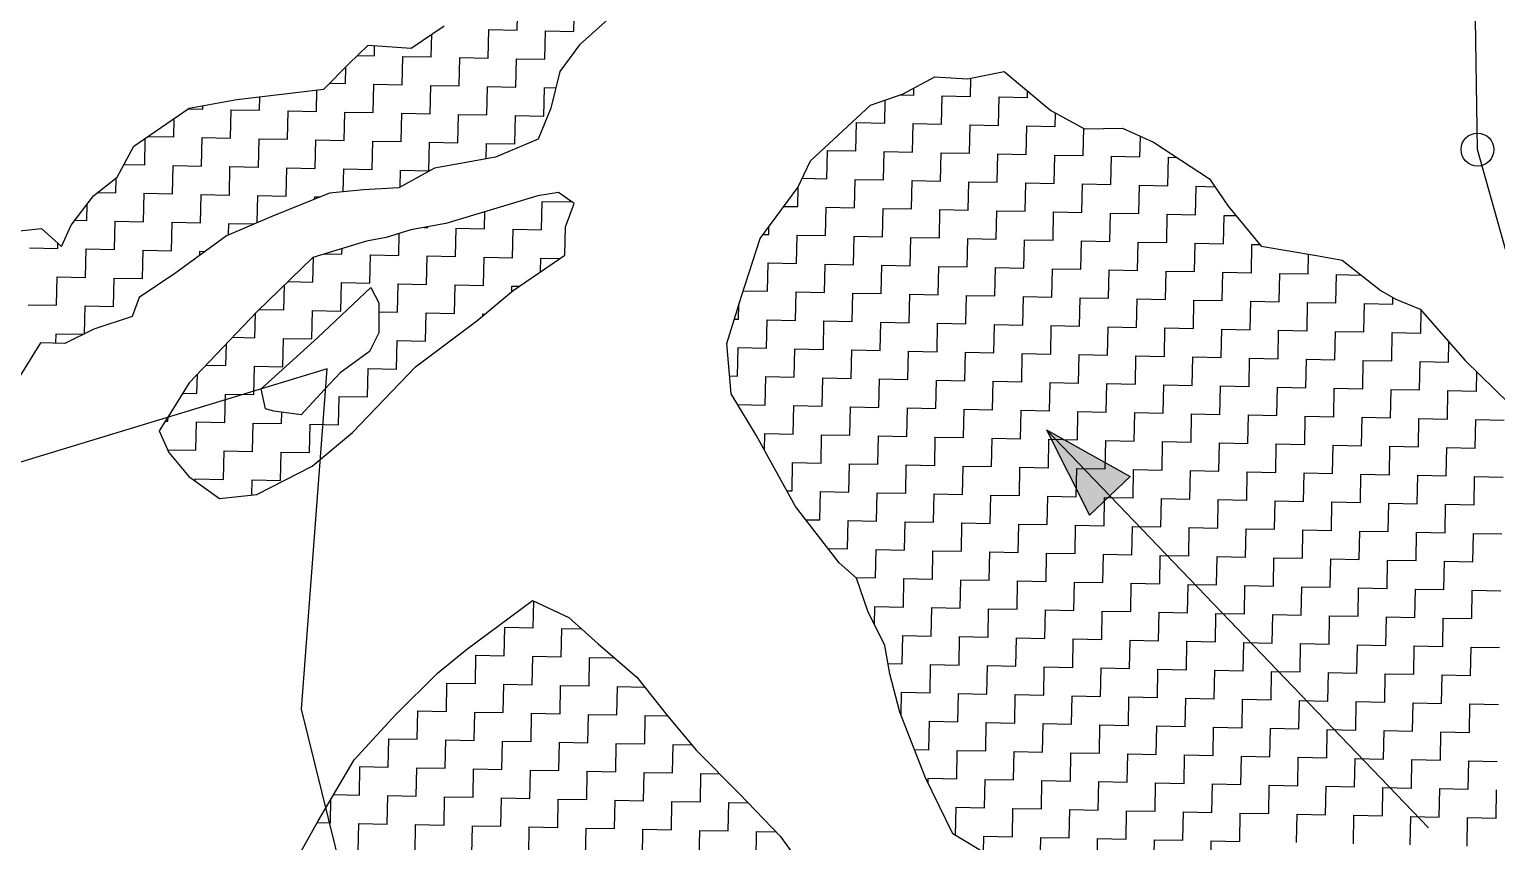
# Model space of a CAD drawing. Header units: metres. Extents: x 276691 to 279396, y 2061581 to 2064323.
# Drawn here: x 278778.9 to 279100.6, y 2063950.5 to 2064128.5 of the extents above; entities that cross this region are included whole.
import ezdxf

# ---------------------------------------------------------------- set-up
doc = ezdxf.new("R2010")
doc.units = ezdxf.units.M
for name, color, linetype in [('POLY_HATCH', 12, 'Continuous'), ('POLY_PARCEL', 6, 'Continuous'), ('V_BOUND_LINE', 7, 'Continuous')]:
    doc.layers.add(name, color=color, linetype=linetype)

msp = doc.modelspace()

# ---------------------------------------------------------------- hatches: boundary and pattern name
h = msp.add_hatch(color=256)
h.paths.add_polyline_path([(279015.75, 2064026.28), (279020.18, 2064030.53), (279001.85, 2064040.76)])
h.paths.add_polyline_path([(279001.85, 2064040.76), (279011.32, 2064022.02), (279015.75, 2064026.28)])

# ---------------------------------------------------------------- linework, layer by layer
for points in [[(279001.85, 2064040.76), (279085.6, 2063953.51)], [(279001.85, 2064040.76), (279011.32, 2064022.02)], [(279001.85, 2064040.76), (279020.18, 2064030.53)], [(279020.18, 2064030.53), (279011.32, 2064022.02)]]:
    msp.add_lwpolyline(points)
msp.add_circle((279096.36, 2064102.15), 3.61)
at = {"layer": 'POLY_HATCH', "linetype": 'Continuous'}
for p, q in [((278885.81, 2064128.3), (278885.94, 2064134.53)), ((278898.27, 2064128.05), (278898.4, 2064134.28)), ((278879.46, 2064122.2), (278879.58, 2064128.43)), ((278879.58, 2064128.43), (278885.81, 2064128.3)), ((278867, 2064122.45), (278867.1, 2064127.43)), ((278891.92, 2064121.95), (278892.04, 2064128.18)), ((278892.04, 2064128.18), (278898.27, 2064128.05)), ((278850.83, 2064122.79), (278854.54, 2064122.71)), ((278854.54, 2064122.71), (278854.58, 2064124.92)), ((278860.64, 2064116.35), (278860.77, 2064122.58)), ((278860.77, 2064122.58), (278867, 2064122.45)), ((278873.1, 2064116.1), (278873.23, 2064122.33)), ((278873.23, 2064122.33), (278879.46, 2064122.2)), ((278885.56, 2064115.84), (278885.69, 2064122.07)), ((278885.69, 2064122.07), (278891.92, 2064121.95)), ((278848.18, 2064116.61), (278848.25, 2064120.28)), ((278844.7, 2064116.68), (278848.18, 2064116.61)), ((278854.28, 2064110.25), (278854.41, 2064116.48)), ((278854.41, 2064116.48), (278860.64, 2064116.35)), ((278866.74, 2064109.99), (278866.87, 2064116.22)), ((278866.87, 2064116.22), (278873.1, 2064116.1)), ((278879.2, 2064109.74), (278879.33, 2064115.97)), ((278879.33, 2064115.97), (278885.56, 2064115.84)), ((278891.66, 2064109.49), (278891.79, 2064115.72)), ((278891.79, 2064115.72), (278894.31, 2064115.66)), ((278972.78, 2064114.06), (278972.81, 2064115.64)), ((278985.24, 2064113.81), (278985.32, 2064117.82)), ((278829.36, 2064110.76), (278829.42, 2064113.72)), ((278841.82, 2064110.5), (278841.92, 2064115.22)), ((278966.42, 2064107.96), (278966.53, 2064112.99)), ((278969.74, 2064114.12), (278972.78, 2064114.06)), ((278978.88, 2064107.7), (278979.01, 2064113.93)), ((278979.01, 2064113.93), (278985.24, 2064113.81)), ((278991.34, 2064107.45), (278991.47, 2064113.68)), ((278991.47, 2064113.68), (278997.7, 2064113.55)), ((278997.7, 2064113.55), (278997.73, 2064114.99)), ((278813.65, 2064111.08), (278816.9, 2064111.01)), ((278816.9, 2064111.01), (278816.92, 2064111.79)), ((278823, 2064104.66), (278823.13, 2064110.89)), ((278823.13, 2064110.89), (278829.36, 2064110.76)), ((278835.46, 2064104.4), (278835.59, 2064110.63)), ((278835.59, 2064110.63), (278841.82, 2064110.5)), ((278847.92, 2064104.15), (278848.05, 2064110.38)), ((278848.05, 2064110.38), (278854.28, 2064110.25)), ((278860.38, 2064103.89), (278860.51, 2064110.12)), ((278860.51, 2064110.12), (278866.74, 2064109.99)), ((278872.84, 2064103.64), (278872.97, 2064109.87)), ((278872.97, 2064109.87), (278879.2, 2064109.74)), ((278885.3, 2064103.38), (278885.43, 2064109.61)), ((278885.43, 2064109.61), (278891.66, 2064109.49)), ((279003.81, 2064107.19), (279003.87, 2064110.18)), ((278810.54, 2064104.91), (278810.62, 2064108.98)), ((278960.07, 2064101.86), (278960.19, 2064108.09)), ((278960.19, 2064108.09), (278966.42, 2064107.96)), ((278972.53, 2064101.6), (278972.65, 2064107.83)), ((278972.65, 2064107.83), (278978.88, 2064107.7)), ((278984.99, 2064101.35), (278985.11, 2064107.58)), ((278985.11, 2064107.58), (278991.34, 2064107.45)), ((278997.45, 2064101.09), (278997.58, 2064107.32)), ((278997.58, 2064107.32), (279003.81, 2064107.19)), ((279009.91, 2064100.84), (279010.03, 2064106.81)), ((278804.18, 2064098.81), (278804.3, 2064104.59)), ((278804.93, 2064105.02), (278810.54, 2064104.91)), ((278816.64, 2064098.55), (278816.77, 2064104.78)), ((278816.77, 2064104.78), (278823, 2064104.66)), ((278829.11, 2064098.3), (278829.23, 2064104.53)), ((278829.23, 2064104.53), (278835.46, 2064104.4)), ((278841.57, 2064098.04), (278841.69, 2064104.27)), ((278841.69, 2064104.27), (278847.92, 2064104.15)), ((278854.03, 2064097.79), (278854.15, 2064104.02)), ((278854.15, 2064104.02), (278860.38, 2064103.89)), ((278866.49, 2064097.53), (278866.61, 2064103.76)), ((278866.61, 2064103.76), (278872.84, 2064103.64)), ((278879, 2064100.11), (278879.07, 2064103.51)), ((278879.07, 2064103.51), (278885.3, 2064103.38)), ((279022.37, 2064100.58), (279022.46, 2064105.04)), ((278953.71, 2064095.75), (278953.84, 2064101.98)), ((278953.84, 2064101.98), (278960.07, 2064101.86)), ((278966.17, 2064095.5), (278966.3, 2064101.73)), ((278966.3, 2064101.73), (278972.53, 2064101.6)), ((278978.63, 2064095.24), (278978.76, 2064101.47)), ((278978.76, 2064101.47), (278984.99, 2064101.35)), ((278991.09, 2064094.99), (278991.22, 2064101.22)), ((278991.22, 2064101.22), (278997.45, 2064101.09)), ((279003.55, 2064094.73), (279003.68, 2064100.96)), ((279003.68, 2064100.96), (279009.91, 2064100.84)), ((279016.01, 2064094.48), (279016.14, 2064100.71)), ((279016.14, 2064100.71), (279022.37, 2064100.58)), ((279028.47, 2064094.23), (279028.6, 2064100.46)), ((279028.6, 2064100.46), (279030.43, 2064100.42)), ((278799.65, 2064098.9), (278804.18, 2064098.81)), ((278810.29, 2064092.45), (278810.41, 2064098.68)), ((278810.41, 2064098.68), (278816.64, 2064098.55)), ((278822.75, 2064092.19), (278822.87, 2064098.43)), ((278822.87, 2064098.43), (278829.11, 2064098.3)), ((278835.21, 2064091.94), (278835.34, 2064098.17)), ((278835.34, 2064098.17), (278841.57, 2064098.04)), ((278847.69, 2064092.91), (278847.8, 2064097.92)), ((278847.8, 2064097.92), (278854.03, 2064097.79)), ((278860.18, 2064093.96), (278860.26, 2064097.66)), ((278860.26, 2064097.66), (278866.49, 2064097.53)), ((278797.83, 2064092.7), (278797.89, 2064095.93)), ((278947.35, 2064089.65), (278947.44, 2064093.99)), ((278948.33, 2064095.86), (278953.71, 2064095.75)), ((278959.81, 2064089.39), (278959.94, 2064095.63)), ((278959.94, 2064095.63), (278966.17, 2064095.5)), ((278972.27, 2064089.14), (278972.4, 2064095.37)), ((278972.4, 2064095.37), (278978.63, 2064095.24)), ((278984.73, 2064088.89), (278984.86, 2064095.12)), ((278984.86, 2064095.12), (278991.09, 2064094.99)), ((278997.19, 2064088.63), (278997.32, 2064094.86)), ((278997.32, 2064094.86), (279003.55, 2064094.73)), ((279009.65, 2064088.38), (279009.78, 2064094.61)), ((279009.78, 2064094.61), (279016.01, 2064094.48)), ((279022.11, 2064088.12), (279022.24, 2064094.35)), ((279022.24, 2064094.35), (279028.47, 2064094.23)), ((279034.57, 2064087.87), (279034.7, 2064094.1)), ((279034.7, 2064094.1), (279038.8, 2064094.01)), ((278791.47, 2064086.6), (278791.54, 2064090.16)), ((278793.91, 2064092.78), (278797.83, 2064092.7)), ((278803.93, 2064086.35), (278804.06, 2064092.58)), ((278804.06, 2064092.58), (278810.29, 2064092.45)), ((278816.39, 2064086.09), (278816.52, 2064092.32)), ((278816.52, 2064092.32), (278822.75, 2064092.19)), ((278828.86, 2064086.14), (278828.98, 2064092.07)), ((278828.98, 2064092.07), (278835.21, 2064091.94)), ((278841.43, 2064091.3), (278841.44, 2064091.81)), ((278841.44, 2064091.81), (278842.63, 2064091.79)), ((278891.15, 2064084.56), (278891.28, 2064090.79)), ((278891.28, 2064090.79), (278897.51, 2064090.67)), ((278897.51, 2064090.67), (278897.52, 2064090.93)), ((278788.88, 2064086.65), (278791.47, 2064086.6)), ((278878.69, 2064084.82), (278878.77, 2064088.51)), ((278944.31, 2064089.71), (278947.35, 2064089.65)), ((278953.45, 2064083.29), (278953.58, 2064089.52)), ((278953.58, 2064089.52), (278959.81, 2064089.39)), ((278965.92, 2064083.04), (278966.04, 2064089.27)), ((278966.04, 2064089.27), (278972.27, 2064089.14)), ((278978.38, 2064082.78), (278978.5, 2064089.01)), ((278978.5, 2064089.01), (278984.73, 2064088.89)), ((278990.84, 2064082.53), (278990.96, 2064088.76)), ((278990.96, 2064088.76), (278997.19, 2064088.63)), ((279003.3, 2064082.27), (279003.42, 2064088.5)), ((279003.42, 2064088.5), (279009.65, 2064088.38)), ((279015.76, 2064082.02), (279015.88, 2064088.25)), ((279015.88, 2064088.25), (279022.11, 2064088.12)), ((279028.22, 2064081.76), (279028.34, 2064087.99)), ((279028.34, 2064087.99), (279034.57, 2064087.87)), ((279040.68, 2064081.51), (279040.8, 2064087.74)), ((279040.8, 2064087.74), (279043.36, 2064087.69)), ((278797.57, 2064080.24), (278797.7, 2064086.47)), ((278797.7, 2064086.47), (278803.93, 2064086.35)), ((278810.03, 2064079.99), (278810.16, 2064086.22)), ((278810.16, 2064086.22), (278816.39, 2064086.09)), ((278822.57, 2064083.43), (278822.62, 2064085.96)), ((278822.62, 2064085.96), (278828.19, 2064085.85)), ((278859.87, 2064078.97), (278859.97, 2064083.77)), ((278865.43, 2064085.09), (278866.23, 2064085.07)), ((278866.23, 2064085.07), (278866.23, 2064085.23)), ((278872.33, 2064078.72), (278872.46, 2064084.95)), ((278872.46, 2064084.95), (278878.69, 2064084.82)), ((278884.8, 2064078.46), (278884.92, 2064084.69)), ((278884.92, 2064084.69), (278891.15, 2064084.56)), ((278939.75, 2064083.57), (278940.99, 2064083.55)), ((278940.99, 2064083.55), (278941.03, 2064085.3)), ((278947.1, 2064077.19), (278947.22, 2064083.42)), ((278947.22, 2064083.42), (278953.45, 2064083.29)), ((278778.88, 2064080.63), (278785.11, 2064080.5)), ((278785.11, 2064080.5), (278785.13, 2064081.58)), ((278791.21, 2064074.14), (278791.34, 2064080.37)), ((278791.34, 2064080.37), (278797.57, 2064080.24)), ((278803.68, 2064073.89), (278803.8, 2064080.12)), ((278803.8, 2064080.12), (278810.03, 2064079.99)), ((278847.41, 2064079.23), (278847.44, 2064080.48)), ((278959.56, 2064076.93), (278959.68, 2064083.16)), ((278959.68, 2064083.16), (278965.92, 2064083.04)), ((278972.02, 2064076.68), (278972.15, 2064082.91)), ((278972.15, 2064082.91), (278978.38, 2064082.78)), ((278984.48, 2064076.43), (278984.61, 2064082.66)), ((278984.61, 2064082.66), (278990.84, 2064082.53)), ((278996.94, 2064076.17), (278997.07, 2064082.4)), ((278997.07, 2064082.4), (279003.3, 2064082.27)), ((279009.4, 2064075.92), (279009.53, 2064082.15)), ((279009.53, 2064082.15), (279015.76, 2064082.02)), ((279021.86, 2064075.66), (279021.99, 2064081.89)), ((279021.99, 2064081.89), (279028.22, 2064081.76)), ((279034.32, 2064075.41), (279034.45, 2064081.64)), ((279034.45, 2064081.64), (279040.68, 2064081.51)), ((279046.78, 2064075.15), (279046.91, 2064081.38)), ((279046.91, 2064081.38), (279048.61, 2064081.35)), ((278816.24, 2064078.98), (278816.26, 2064079.86)), ((278816.26, 2064079.86), (278817.43, 2064079.84)), ((278841.06, 2064073.12), (278841.17, 2064078.56)), ((278843.6, 2064079.3), (278847.41, 2064079.23)), ((278853.52, 2064072.87), (278853.64, 2064079.1)), ((278853.64, 2064079.1), (278859.87, 2064078.97)), ((278865.98, 2064072.61), (278866.1, 2064078.84)), ((278866.1, 2064078.84), (278872.33, 2064078.72)), ((278878.44, 2064072.36), (278878.56, 2064078.59)), ((278878.56, 2064078.59), (278884.8, 2064078.46)), ((278890.97, 2064075.41), (278891.03, 2064078.33)), ((278891.03, 2064078.33), (278895.11, 2064078.25)), ((278940.74, 2064071.09), (278940.87, 2064077.32)), ((278940.87, 2064077.32), (278947.1, 2064077.19)), ((278953.2, 2064070.83), (278953.33, 2064077.06)), ((278953.33, 2064077.06), (278959.56, 2064076.93)), ((279059.24, 2064074.9), (279059.33, 2064079.22)), ((278784.86, 2064068.04), (278784.98, 2064074.27)), ((278784.98, 2064074.27), (278791.21, 2064074.14)), ((278797.32, 2064067.78), (278797.45, 2064074.01)), ((278797.45, 2064074.01), (278803.68, 2064073.89)), ((278965.66, 2064070.58), (278965.79, 2064076.81)), ((278965.79, 2064076.81), (278972.02, 2064076.68)), ((278978.12, 2064070.32), (278978.25, 2064076.55)), ((278978.25, 2064076.55), (278984.48, 2064076.43)), ((278990.58, 2064070.07), (278990.71, 2064076.3)), ((278990.71, 2064076.3), (278996.94, 2064076.17)), ((279003.04, 2064069.81), (279003.17, 2064076.04)), ((279003.17, 2064076.04), (279009.4, 2064075.92)), ((279015.5, 2064069.56), (279015.63, 2064075.79)), ((279015.63, 2064075.79), (279021.86, 2064075.66)), ((279027.96, 2064069.3), (279028.09, 2064075.53)), ((279028.09, 2064075.53), (279034.32, 2064075.41)), ((279040.42, 2064069.05), (279040.55, 2064075.28)), ((279040.55, 2064075.28), (279046.78, 2064075.15)), ((279052.88, 2064068.8), (279053.01, 2064075.03)), ((279053.01, 2064075.03), (279059.24, 2064074.9)), ((279065.34, 2064068.54), (279065.47, 2064074.77)), ((279065.47, 2064074.77), (279070.84, 2064074.66)), ((278834.7, 2064067.02), (278834.81, 2064072.48)), ((278835.59, 2064073.23), (278841.06, 2064073.12)), ((278847.16, 2064066.76), (278847.29, 2064073)), ((278847.29, 2064073), (278853.52, 2064072.87)), ((278859.62, 2064066.51), (278859.75, 2064072.74)), ((278859.75, 2064072.74), (278865.98, 2064072.61)), ((278872.08, 2064066.26), (278872.21, 2064072.49)), ((278872.21, 2064072.49), (278878.44, 2064072.36)), ((278884.64, 2064071.03), (278884.67, 2064072.23)), ((278884.67, 2064072.23), (278886.28, 2064072.2)), ((278935.37, 2064071.2), (278940.74, 2064071.09)), ((278946.84, 2064064.73), (278946.97, 2064070.96)), ((278946.97, 2064070.96), (278953.2, 2064070.83)), ((278959.3, 2064064.47), (278959.43, 2064070.7)), ((278959.43, 2064070.7), (278965.66, 2064070.58)), ((278971.76, 2064064.22), (278971.89, 2064070.45)), ((278971.89, 2064070.45), (278978.12, 2064070.32)), ((278778.63, 2064068.16), (278784.86, 2064068.04)), ((278790.96, 2064061.79), (278791.09, 2064067.91)), ((278791.09, 2064067.91), (278797.32, 2064067.78)), ((278934.38, 2064064.98), (278934.45, 2064068.29)), ((278984.22, 2064063.97), (278984.35, 2064070.2)), ((278984.35, 2064070.2), (278990.58, 2064070.07)), ((278996.68, 2064063.71), (278996.81, 2064069.94)), ((278996.81, 2064069.94), (279003.04, 2064069.81)), ((279009.14, 2064063.46), (279009.27, 2064069.69)), ((279009.27, 2064069.69), (279015.5, 2064069.56)), ((279021.61, 2064063.2), (279021.73, 2064069.43)), ((279021.73, 2064069.43), (279027.96, 2064069.3)), ((279034.07, 2064062.95), (279034.19, 2064069.18)), ((279034.19, 2064069.18), (279040.42, 2064069.05)), ((279046.53, 2064062.69), (279046.65, 2064068.92)), ((279046.65, 2064068.92), (279052.88, 2064068.8)), ((279058.99, 2064062.44), (279059.11, 2064068.67)), ((279059.11, 2064068.67), (279065.34, 2064068.54)), ((279071.45, 2064062.18), (279071.57, 2064068.41)), ((279071.57, 2064068.41), (279077.8, 2064068.29)), ((279077.8, 2064068.29), (279077.83, 2064069.7)), ((278828.34, 2064060.92), (278828.45, 2064066.27)), ((278829.31, 2064067.13), (278834.7, 2064067.02)), ((278840.8, 2064060.66), (278840.93, 2064066.89)), ((278840.93, 2064066.89), (278847.16, 2064066.76)), ((278855.51, 2064066.59), (278859.62, 2064066.51)), ((278865.72, 2064060.15), (278865.85, 2064066.38)), ((278865.85, 2064066.38), (278872.08, 2064066.26)), ((278878.3, 2064065.73), (278878.31, 2064066.13)), ((278878.31, 2064066.13), (278878.77, 2064066.12)), ((278933.44, 2064065), (278934.38, 2064064.98)), ((278940.49, 2064058.63), (278940.61, 2064064.86)), ((278940.61, 2064064.86), (278946.84, 2064064.73)), ((278952.95, 2064058.37), (278953.07, 2064064.6)), ((278953.07, 2064064.6), (278959.3, 2064064.47)), ((278965.41, 2064058.12), (278965.53, 2064064.35)), ((278965.53, 2064064.35), (278971.76, 2064064.22)), ((278977.87, 2064057.86), (278977.99, 2064064.09)), ((278977.99, 2064064.09), (278984.22, 2064063.97)), ((279083.91, 2064061.93), (279084.01, 2064066.88)), ((278784.69, 2064059.71), (278784.73, 2064061.81)), ((278784.73, 2064061.81), (278790.75, 2064061.68)), ((278823.44, 2064061.02), (278828.34, 2064060.92)), ((278834.44, 2064054.56), (278834.57, 2064060.79)), ((278834.57, 2064060.79), (278840.8, 2064060.66)), ((278990.33, 2064057.61), (278990.45, 2064063.84)), ((278990.45, 2064063.84), (278996.68, 2064063.71)), ((279002.79, 2064057.35), (279002.91, 2064063.58)), ((279002.91, 2064063.58), (279009.14, 2064063.46)), ((279015.25, 2064057.1), (279015.37, 2064063.33)), ((279015.37, 2064063.33), (279021.61, 2064063.2)), ((279027.71, 2064056.84), (279027.84, 2064063.07)), ((279027.84, 2064063.07), (279034.07, 2064062.95)), ((279040.17, 2064056.59), (279040.3, 2064062.82)), ((279040.3, 2064062.82), (279046.53, 2064062.69)), ((279052.63, 2064056.33), (279052.76, 2064062.57)), ((279052.76, 2064062.57), (279058.99, 2064062.44)), ((279065.09, 2064056.08), (279065.22, 2064062.31)), ((279065.22, 2064062.31), (279071.45, 2064062.18)), ((279077.55, 2064055.83), (279077.68, 2064062.06)), ((279077.68, 2064062.06), (279083.91, 2064061.93)), ((278821.98, 2064054.81), (278822.08, 2064059.6)), ((278859.37, 2064054.05), (278859.49, 2064060.28)), ((278859.49, 2064060.28), (278865.72, 2064060.15)), ((278934.13, 2064052.52), (278934.25, 2064058.75)), ((278934.25, 2064058.75), (278940.49, 2064058.63)), ((278946.59, 2064052.27), (278946.72, 2064058.5)), ((278946.72, 2064058.5), (278952.95, 2064058.37)), ((278959.05, 2064052.01), (278959.18, 2064058.24)), ((278959.18, 2064058.24), (278965.41, 2064058.12)), ((278971.51, 2064051.76), (278971.64, 2064057.99)), ((278971.64, 2064057.99), (278977.87, 2064057.86)), ((278983.97, 2064051.5), (278984.1, 2064057.73)), ((278984.1, 2064057.73), (278990.33, 2064057.61)), ((279090.01, 2064055.57), (279090.1, 2064059.98)), ((278817.6, 2064054.9), (278821.98, 2064054.81)), ((278828.09, 2064048.46), (278828.21, 2064054.69)), ((278828.21, 2064054.69), (278834.44, 2064054.56)), ((278996.43, 2064051.25), (278996.56, 2064057.48)), ((278996.56, 2064057.48), (279002.79, 2064057.35)), ((279008.89, 2064051), (279009.02, 2064057.23)), ((279009.02, 2064057.23), (279015.25, 2064057.1)), ((279021.35, 2064050.74), (279021.48, 2064056.97)), ((279021.48, 2064056.97), (279027.71, 2064056.84)), ((279033.81, 2064050.49), (279033.94, 2064056.72)), ((279033.94, 2064056.72), (279040.17, 2064056.59)), ((279046.27, 2064050.23), (279046.4, 2064056.46)), ((279046.4, 2064056.46), (279052.63, 2064056.33)), ((279058.73, 2064049.98), (279058.86, 2064056.21)), ((279058.86, 2064056.21), (279065.09, 2064056.08)), ((279071.19, 2064049.72), (279071.32, 2064055.95)), ((279071.32, 2064055.95), (279077.55, 2064055.83)), ((279083.65, 2064049.47), (279083.78, 2064055.7)), ((279083.78, 2064055.7), (279090.01, 2064055.57)), ((278815.63, 2064048.71), (278815.71, 2064052.92)), ((278853.01, 2064047.95), (278853.14, 2064054.18)), ((278853.14, 2064054.18), (278859.37, 2064054.05)), ((278932.41, 2064052.56), (278934.13, 2064052.52)), ((278940.23, 2064046.17), (278940.36, 2064052.4)), ((278940.36, 2064052.4), (278946.59, 2064052.27)), ((278952.69, 2064045.91), (278952.82, 2064052.14)), ((278952.82, 2064052.14), (278959.05, 2064052.01)), ((278965.15, 2064045.66), (278965.28, 2064051.89)), ((278965.28, 2064051.89), (278971.51, 2064051.76)), ((278977.61, 2064045.4), (278977.74, 2064051.63)), ((278977.74, 2064051.63), (278983.97, 2064051.5)), ((278990.07, 2064045.15), (278990.2, 2064051.38)), ((278990.2, 2064051.38), (278996.43, 2064051.25)), ((279096.11, 2064049.21), (279096.2, 2064053.46)), ((278812.5, 2064048.77), (278815.63, 2064048.71)), ((278821.73, 2064042.35), (278821.86, 2064048.58)), ((278821.86, 2064048.58), (278828.09, 2064048.46)), ((278846.65, 2064041.84), (278846.78, 2064048.07)), ((278846.78, 2064048.07), (278853.01, 2064047.95)), ((279002.53, 2064044.89), (279002.66, 2064051.12)), ((279002.66, 2064051.12), (279008.89, 2064051)), ((279014.99, 2064044.64), (279015.12, 2064050.87)), ((279015.12, 2064050.87), (279021.35, 2064050.74)), ((279027.45, 2064044.38), (279027.58, 2064050.61)), ((279027.58, 2064050.61), (279033.81, 2064050.49)), ((279039.91, 2064044.13), (279040.04, 2064050.36)), ((279040.04, 2064050.36), (279046.27, 2064050.23)), ((279052.37, 2064043.87), (279052.5, 2064050.1)), ((279052.5, 2064050.1), (279058.73, 2064049.98)), ((279064.83, 2064043.62), (279064.96, 2064049.85)), ((279064.96, 2064049.85), (279071.19, 2064049.72)), ((279077.3, 2064043.37), (279077.42, 2064049.6)), ((279077.42, 2064049.6), (279083.65, 2064049.47)), ((279089.76, 2064043.11), (279089.88, 2064049.34)), ((279089.88, 2064049.34), (279096.11, 2064049.21)), ((278934.17, 2064046.29), (278940.23, 2064046.17)), ((278946.33, 2064039.81), (278946.46, 2064046.04)), ((278946.46, 2064046.04), (278952.69, 2064045.91)), ((278958.79, 2064039.55), (278958.92, 2064045.78)), ((278958.92, 2064045.78), (278965.15, 2064045.66)), ((278971.25, 2064039.3), (278971.38, 2064045.53)), ((278971.38, 2064045.53), (278977.61, 2064045.4)), ((278983.71, 2064039.04), (278983.84, 2064045.27)), ((278983.84, 2064045.27), (278990.07, 2064045.15)), ((278996.18, 2064038.79), (278996.3, 2064045.02)), ((278996.3, 2064045.02), (279002.53, 2064044.89)), ((279008.64, 2064038.54), (279008.76, 2064044.77)), ((279008.76, 2064044.77), (279014.99, 2064044.64)), ((278808.67, 2064042.62), (278809.27, 2064042.61)), ((278809.27, 2064042.61), (278809.29, 2064043.61)), ((278815.37, 2064036.25), (278815.5, 2064042.48)), ((278815.5, 2064042.48), (278821.73, 2064042.35)), ((278827.83, 2064036), (278827.96, 2064042.23)), ((278827.96, 2064042.23), (278834.19, 2064042.1)), ((278834.19, 2064042.1), (278834.24, 2064044.59)), ((278840.29, 2064035.74), (278840.42, 2064041.97)), ((278840.42, 2064041.97), (278846.65, 2064041.84)), ((279021.1, 2064038.28), (279021.22, 2064044.51)), ((279021.22, 2064044.51), (279027.45, 2064044.38)), ((279033.56, 2064038.03), (279033.68, 2064044.26)), ((279033.68, 2064044.26), (279039.91, 2064044.13)), ((279046.02, 2064037.77), (279046.14, 2064044)), ((279046.14, 2064044), (279052.37, 2064043.87)), ((279058.48, 2064037.52), (279058.6, 2064043.75)), ((279058.6, 2064043.75), (279064.83, 2064043.62)), ((279070.94, 2064037.26), (279071.06, 2064043.49)), ((279071.06, 2064043.49), (279077.3, 2064043.37)), ((279083.4, 2064037.01), (279083.53, 2064043.24)), ((279083.53, 2064043.24), (279089.76, 2064043.11)), ((279095.86, 2064036.75), (279095.99, 2064042.98)), ((279095.99, 2064042.98), (279102.22, 2064042.86)), ((278940.03, 2064036.32), (278940.1, 2064039.94)), ((278940.1, 2064039.94), (278946.33, 2064039.81)), ((278952.44, 2064033.45), (278952.56, 2064039.68)), ((278952.56, 2064039.68), (278958.79, 2064039.55)), ((278964.9, 2064033.2), (278965.02, 2064039.43)), ((278965.02, 2064039.43), (278971.25, 2064039.3)), ((278977.36, 2064032.94), (278977.48, 2064039.17)), ((278977.48, 2064039.17), (278983.71, 2064039.04)), ((278989.82, 2064032.69), (278989.94, 2064038.92)), ((278989.94, 2064038.92), (278996.18, 2064038.79)), ((279002.28, 2064032.43), (279002.41, 2064038.66)), ((279002.41, 2064038.66), (279008.64, 2064038.54)), ((279014.74, 2064032.18), (279014.87, 2064038.41)), ((279014.87, 2064038.41), (279021.1, 2064038.28)), ((278809.17, 2064036.38), (278815.37, 2064036.25)), ((278821.47, 2064029.89), (278821.6, 2064036.12)), ((278821.6, 2064036.12), (278827.83, 2064036)), ((278833.94, 2064029.64), (278834.06, 2064035.87)), ((278834.06, 2064035.87), (278840.29, 2064035.74)), ((279027.2, 2064031.92), (279027.33, 2064038.15)), ((279027.33, 2064038.15), (279033.56, 2064038.03)), ((279039.66, 2064031.67), (279039.79, 2064037.9)), ((279039.79, 2064037.9), (279046.02, 2064037.77)), ((279052.12, 2064031.41), (279052.25, 2064037.64)), ((279052.25, 2064037.64), (279058.48, 2064037.52)), ((279064.58, 2064031.16), (279064.71, 2064037.39)), ((279064.71, 2064037.39), (279070.94, 2064037.26)), ((279077.04, 2064030.9), (279077.17, 2064037.14)), ((279077.17, 2064037.14), (279083.4, 2064037.01)), ((279089.5, 2064030.65), (279089.63, 2064036.88)), ((279089.63, 2064036.88), (279095.86, 2064036.75)), ((278946.08, 2064027.35), (278946.21, 2064033.58)), ((278946.21, 2064033.58), (278952.44, 2064033.45)), ((278958.54, 2064027.09), (278958.67, 2064033.32)), ((278958.67, 2064033.32), (278964.9, 2064033.2)), ((278971, 2064026.84), (278971.13, 2064033.07)), ((278971.13, 2064033.07), (278977.36, 2064032.94)), ((278983.46, 2064026.58), (278983.59, 2064032.81)), ((278983.59, 2064032.81), (278989.82, 2064032.69)), ((278995.92, 2064026.33), (278996.05, 2064032.56)), ((278996.05, 2064032.56), (279002.28, 2064032.43)), ((279008.38, 2064026.07), (279008.51, 2064032.3)), ((279008.51, 2064032.3), (279014.74, 2064032.18)), ((279020.84, 2064025.82), (279020.97, 2064032.05)), ((279020.97, 2064032.05), (279027.2, 2064031.92)), ((278815.23, 2064029.52), (278815.24, 2064030.02)), ((278815.24, 2064030.02), (278821.47, 2064029.89)), ((278827.64, 2064026.43), (278827.71, 2064029.77)), ((278827.71, 2064029.77), (278833.94, 2064029.64)), ((279033.3, 2064025.57), (279033.43, 2064031.8)), ((279033.43, 2064031.8), (279039.66, 2064031.67)), ((279045.76, 2064025.31), (279045.89, 2064031.54)), ((279045.89, 2064031.54), (279052.12, 2064031.41)), ((279058.22, 2064025.06), (279058.35, 2064031.29)), ((279058.35, 2064031.29), (279064.58, 2064031.16)), ((279070.68, 2064024.8), (279070.81, 2064031.03)), ((279070.81, 2064031.03), (279077.04, 2064030.9)), ((279083.14, 2064024.55), (279083.27, 2064030.78)), ((279083.27, 2064030.78), (279089.5, 2064030.65)), ((279095.6, 2064024.29), (279095.73, 2064030.52)), ((279095.73, 2064030.52), (279101.96, 2064030.4)), ((278944.95, 2064027.37), (278946.08, 2064027.35)), ((278952.18, 2064020.99), (278952.31, 2064027.22)), ((278952.31, 2064027.22), (278958.54, 2064027.09)), ((278964.64, 2064020.74), (278964.77, 2064026.97)), ((278964.77, 2064026.97), (278971, 2064026.84)), ((278977.1, 2064020.48), (278977.23, 2064026.71)), ((278977.23, 2064026.71), (278983.46, 2064026.58)), ((278989.56, 2064020.23), (278989.69, 2064026.46)), ((278989.69, 2064026.46), (278995.92, 2064026.33)), ((279002.02, 2064019.97), (279002.15, 2064026.2)), ((279002.15, 2064026.2), (279008.38, 2064026.07)), ((279014.48, 2064019.72), (279014.61, 2064025.95)), ((279014.61, 2064025.95), (279020.84, 2064025.82)), ((279026.94, 2064019.46), (279027.07, 2064025.69)), ((279027.07, 2064025.69), (279033.3, 2064025.57)), ((279039.4, 2064019.21), (279039.53, 2064025.44)), ((279039.53, 2064025.44), (279045.76, 2064025.31)), ((279051.87, 2064018.95), (279051.99, 2064025.18)), ((279051.99, 2064025.18), (279058.22, 2064025.06)), ((279064.33, 2064018.7), (279064.45, 2064024.93)), ((279064.45, 2064024.93), (279070.68, 2064024.8)), ((279076.79, 2064018.44), (279076.91, 2064024.67)), ((279076.91, 2064024.67), (279083.14, 2064024.55)), ((279089.25, 2064018.19), (279089.37, 2064024.42)), ((279089.37, 2064024.42), (279095.6, 2064024.29)), ((278949.07, 2064021.05), (278952.18, 2064020.99)), ((278958.28, 2064014.63), (278958.41, 2064020.86)), ((278958.41, 2064020.86), (278964.64, 2064020.74)), ((278970.75, 2064014.38), (278970.87, 2064020.61)), ((278970.87, 2064020.61), (278977.1, 2064020.48)), ((278983.21, 2064014.12), (278983.33, 2064020.35)), ((278983.33, 2064020.35), (278989.56, 2064020.23)), ((278995.67, 2064013.87), (278995.79, 2064020.1)), ((278995.79, 2064020.1), (279002.02, 2064019.97)), ((279008.13, 2064013.61), (279008.25, 2064019.84)), ((279008.25, 2064019.84), (279014.48, 2064019.72)), ((279020.59, 2064013.36), (279020.71, 2064019.59)), ((279020.71, 2064019.59), (279026.94, 2064019.46)), ((279033.05, 2064013.11), (279033.17, 2064019.34)), ((279033.17, 2064019.34), (279039.4, 2064019.21)), ((279045.51, 2064012.85), (279045.63, 2064019.08)), ((279045.63, 2064019.08), (279051.87, 2064018.95)), ((279057.97, 2064012.6), (279058.1, 2064018.83)), ((279058.1, 2064018.83), (279064.33, 2064018.7)), ((279070.43, 2064012.34), (279070.56, 2064018.57)), ((279070.56, 2064018.57), (279076.79, 2064018.44)), ((279082.89, 2064012.09), (279083.02, 2064018.32)), ((279083.02, 2064018.32), (279089.25, 2064018.19)), ((279095.35, 2064011.83), (279095.48, 2064018.06)), ((279095.48, 2064018.06), (279101.71, 2064017.94)), ((278953.96, 2064014.72), (278958.28, 2064014.63)), ((278964.39, 2064008.28), (278964.52, 2064014.51)), ((278964.52, 2064014.51), (278970.75, 2064014.38)), ((278976.85, 2064008.02), (278976.98, 2064014.25)), ((278976.98, 2064014.25), (278983.21, 2064014.12)), ((278989.31, 2064007.77), (278989.44, 2064014)), ((278989.44, 2064014), (278995.67, 2064013.87)), ((279001.77, 2064007.51), (279001.9, 2064013.74)), ((279001.9, 2064013.74), (279008.13, 2064013.61)), ((279014.23, 2064007.26), (279014.36, 2064013.49)), ((279014.36, 2064013.49), (279020.59, 2064013.36)), ((279026.69, 2064007), (279026.82, 2064013.23)), ((279026.82, 2064013.23), (279033.05, 2064013.11)), ((279039.15, 2064006.75), (279039.28, 2064012.98)), ((279039.28, 2064012.98), (279045.51, 2064012.85)), ((279051.61, 2064006.49), (279051.74, 2064012.72)), ((279051.74, 2064012.72), (279057.97, 2064012.6)), ((279064.07, 2064006.24), (279064.2, 2064012.47)), ((279064.2, 2064012.47), (279070.43, 2064012.34)), ((279076.53, 2064005.98), (279076.66, 2064012.21)), ((279076.66, 2064012.21), (279082.89, 2064012.09)), ((279088.99, 2064005.73), (279089.12, 2064011.96)), ((279089.12, 2064011.96), (279095.35, 2064011.83)), ((278960.03, 2064008.36), (278964.39, 2064008.28)), ((278970.49, 2064001.92), (278970.62, 2064008.15)), ((278970.62, 2064008.15), (278976.85, 2064008.02)), ((278982.95, 2064001.66), (278983.08, 2064007.89)), ((278983.08, 2064007.89), (278989.31, 2064007.77)), ((278995.41, 2064001.41), (278995.54, 2064007.64)), ((278995.54, 2064007.64), (279001.77, 2064007.51)), ((279007.87, 2064001.15), (279008, 2064007.38)), ((279008, 2064007.38), (279014.23, 2064007.26)), ((279020.33, 2064000.9), (279020.46, 2064007.13)), ((279020.46, 2064007.13), (279026.69, 2064007)), ((279032.79, 2064000.64), (279032.92, 2064006.88)), ((279032.92, 2064006.88), (279039.15, 2064006.75)), ((279045.25, 2064000.39), (279045.38, 2064006.62)), ((279045.38, 2064006.62), (279051.61, 2064006.49)), ((279057.71, 2064000.14), (279057.84, 2064006.37)), ((279057.84, 2064006.37), (279064.07, 2064006.24)), ((279070.17, 2063999.88), (279070.3, 2064006.11)), ((279070.3, 2064006.11), (279076.53, 2064005.98)), ((278889.37, 2063997.34), (278889.49, 2064003.21)), ((279082.63, 2063999.63), (279082.76, 2064005.86)), ((279082.76, 2064005.86), (279088.99, 2064005.73)), ((279095.09, 2063999.37), (279095.22, 2064005.6)), ((279095.22, 2064005.6), (279101.45, 2064005.48)), ((278964.18, 2063998.1), (278964.26, 2064002.04)), ((278964.26, 2064002.04), (278970.49, 2064001.92)), ((278976.59, 2063995.56), (278976.72, 2064001.79)), ((278976.72, 2064001.79), (278982.95, 2064001.66)), ((278989.05, 2063995.31), (278989.18, 2064001.54)), ((278989.18, 2064001.54), (278995.41, 2064001.41)), ((279001.51, 2063995.05), (279001.64, 2064001.28)), ((279001.64, 2064001.28), (279007.87, 2064001.15)), ((279013.97, 2063994.8), (279014.1, 2064001.03)), ((279014.1, 2064001.03), (279020.33, 2064000.9)), ((279026.44, 2063994.54), (279026.56, 2064000.77)), ((279026.56, 2064000.77), (279032.79, 2064000.64)), ((279038.9, 2063994.29), (279039.02, 2064000.52)), ((279039.02, 2064000.52), (279045.25, 2064000.39)), ((279051.36, 2063994.03), (279051.48, 2064000.26)), ((279051.48, 2064000.26), (279057.71, 2064000.14)), ((279063.82, 2063993.78), (279063.94, 2064000.01)), ((279063.94, 2064000.01), (279070.17, 2063999.88)), ((279076.28, 2063993.52), (279076.4, 2063999.75)), ((279076.4, 2063999.75), (279082.63, 2063999.63)), ((278883.01, 2063991.24), (278883.14, 2063997.47)), ((278883.14, 2063997.47), (278889.37, 2063997.34)), ((278895.47, 2063990.98), (278895.6, 2063997.21)), ((278895.6, 2063997.21), (278899.92, 2063997.13)), ((279088.74, 2063993.27), (279088.86, 2063999.5)), ((279088.86, 2063999.5), (279095.09, 2063999.37)), ((278970.24, 2063989.46), (278970.36, 2063995.69)), ((278970.36, 2063995.69), (278976.59, 2063995.56)), ((278982.7, 2063989.2), (278982.82, 2063995.43)), ((278982.82, 2063995.43), (278989.05, 2063995.31)), ((278995.16, 2063988.95), (278995.28, 2063995.18)), ((278995.28, 2063995.18), (279001.51, 2063995.05)), ((279007.62, 2063988.69), (279007.74, 2063994.92)), ((279007.74, 2063994.92), (279013.97, 2063994.8)), ((279020.08, 2063988.44), (279020.21, 2063994.67)), ((279020.21, 2063994.67), (279026.44, 2063994.54)), ((279032.54, 2063988.18), (279032.67, 2063994.41)), ((279032.67, 2063994.41), (279038.9, 2063994.29)), ((279045, 2063987.93), (279045.13, 2063994.16)), ((279045.13, 2063994.16), (279051.36, 2063994.03)), ((279057.46, 2063987.68), (279057.59, 2063993.91)), ((279057.59, 2063993.91), (279063.82, 2063993.78)), ((279069.92, 2063987.42), (279070.05, 2063993.65)), ((279070.05, 2063993.65), (279076.28, 2063993.52)), ((279082.38, 2063987.17), (279082.51, 2063993.4)), ((279082.51, 2063993.4), (279088.74, 2063993.27)), ((278876.66, 2063985.14), (278876.78, 2063991.37)), ((278876.78, 2063991.37), (278883.01, 2063991.24)), ((278889.12, 2063984.88), (278889.24, 2063991.11)), ((278889.24, 2063991.11), (278895.47, 2063990.98)), ((278901.58, 2063984.63), (278901.7, 2063990.86)), ((278901.7, 2063990.86), (278907.17, 2063990.75)), ((279094.84, 2063986.91), (279094.97, 2063993.14)), ((279094.97, 2063993.14), (279101.2, 2063993.01)), ((278967.12, 2063989.52), (278970.24, 2063989.46)), ((278976.34, 2063983.1), (278976.47, 2063989.33)), ((278976.47, 2063989.33), (278982.7, 2063989.2)), ((278988.8, 2063982.85), (278988.93, 2063989.08)), ((278988.93, 2063989.08), (278995.16, 2063988.95)), ((279001.26, 2063982.59), (279001.39, 2063988.82)), ((279001.39, 2063988.82), (279007.62, 2063988.69)), ((279013.72, 2063982.34), (279013.85, 2063988.57)), ((279013.85, 2063988.57), (279020.08, 2063988.44)), ((279026.18, 2063982.08), (279026.31, 2063988.31)), ((279026.31, 2063988.31), (279032.54, 2063988.18)), ((279038.64, 2063981.83), (279038.77, 2063988.06)), ((279038.77, 2063988.06), (279045, 2063987.93)), ((279051.1, 2063981.57), (279051.23, 2063987.8)), ((279051.23, 2063987.8), (279057.46, 2063987.68)), ((279063.56, 2063981.32), (279063.69, 2063987.55)), ((279063.69, 2063987.55), (279069.92, 2063987.42)), ((279076.02, 2063981.06), (279076.15, 2063987.29)), ((279076.15, 2063987.29), (279082.38, 2063987.17)), ((279088.48, 2063980.81), (279088.61, 2063987.04)), ((279088.61, 2063987.04), (279094.84, 2063986.91)), ((278870.3, 2063979.03), (278870.43, 2063985.26)), ((278870.43, 2063985.26), (278876.66, 2063985.14)), ((278882.76, 2063978.78), (278882.89, 2063985.01)), ((278882.89, 2063985.01), (278889.12, 2063984.88)), ((278895.22, 2063978.52), (278895.35, 2063984.75)), ((278895.35, 2063984.75), (278901.58, 2063984.63)), ((278907.68, 2063978.27), (278907.81, 2063984.5)), ((278907.81, 2063984.5), (278913.76, 2063984.38)), ((278970.01, 2063978.14), (278970.11, 2063983.23)), ((278970.11, 2063983.23), (278976.34, 2063983.1)), ((278982.44, 2063976.74), (278982.57, 2063982.97)), ((278982.57, 2063982.97), (278988.8, 2063982.85)), ((278994.9, 2063976.49), (278995.03, 2063982.72)), ((278995.03, 2063982.72), (279001.26, 2063982.59)), ((279007.36, 2063976.23), (279007.49, 2063982.46)), ((279007.49, 2063982.46), (279013.72, 2063982.34)), ((279019.82, 2063975.98), (279019.95, 2063982.21)), ((279019.95, 2063982.21), (279026.18, 2063982.08)), ((279032.28, 2063975.72), (279032.41, 2063981.95)), ((279032.41, 2063981.95), (279038.64, 2063981.83)), ((279044.74, 2063975.47), (279044.87, 2063981.7)), ((279044.87, 2063981.7), (279051.1, 2063981.57)), ((279057.2, 2063975.21), (279057.33, 2063981.45)), ((279057.33, 2063981.45), (279063.56, 2063981.32)), ((279069.66, 2063974.96), (279069.79, 2063981.19)), ((279069.79, 2063981.19), (279076.02, 2063981.06)), ((279082.13, 2063974.71), (279082.25, 2063980.94)), ((279082.25, 2063980.94), (279088.48, 2063980.81)), ((279094.59, 2063974.45), (279094.71, 2063980.68)), ((279094.71, 2063980.68), (279100.94, 2063980.55)), ((278863.94, 2063972.93), (278864.07, 2063979.16)), ((278864.07, 2063979.16), (278870.3, 2063979.03)), ((278876.4, 2063972.68), (278876.53, 2063978.91)), ((278876.53, 2063978.91), (278882.76, 2063978.78)), ((278888.86, 2063972.42), (278888.99, 2063978.65)), ((278888.99, 2063978.65), (278895.22, 2063978.52)), ((278901.32, 2063972.17), (278901.45, 2063978.4)), ((278901.45, 2063978.4), (278907.68, 2063978.27)), ((278913.78, 2063971.91), (278913.91, 2063978.14)), ((278913.91, 2063978.14), (278918.75, 2063978.04)), ((278976.08, 2063970.64), (278976.21, 2063976.87)), ((278976.21, 2063976.87), (278982.44, 2063976.74)), ((278988.54, 2063970.38), (278988.67, 2063976.61)), ((278988.67, 2063976.61), (278994.9, 2063976.49)), ((279001.01, 2063970.13), (279001.13, 2063976.36)), ((279001.13, 2063976.36), (279007.36, 2063976.23)), ((279013.47, 2063969.88), (279013.59, 2063976.11)), ((279013.59, 2063976.11), (279019.82, 2063975.98)), ((279025.93, 2063969.62), (279026.05, 2063975.85)), ((279026.05, 2063975.85), (279032.28, 2063975.72)), ((279038.39, 2063969.37), (279038.51, 2063975.6)), ((279038.51, 2063975.6), (279044.74, 2063975.47)), ((279050.85, 2063969.11), (279050.97, 2063975.34)), ((279050.97, 2063975.34), (279057.2, 2063975.21)), ((279063.31, 2063968.86), (279063.43, 2063975.09)), ((279063.43, 2063975.09), (279069.66, 2063974.96)), ((279075.77, 2063968.6), (279075.9, 2063974.83)), ((279075.9, 2063974.83), (279082.13, 2063974.71)), ((279088.23, 2063968.35), (279088.36, 2063974.58)), ((279088.36, 2063974.58), (279094.59, 2063974.45)), ((278857.58, 2063966.83), (278857.71, 2063973.06)), ((278857.71, 2063973.06), (278863.94, 2063972.93)), ((278870.04, 2063966.57), (278870.17, 2063972.8)), ((278870.17, 2063972.8), (278876.4, 2063972.68)), ((278882.5, 2063966.32), (278882.63, 2063972.55)), ((278882.63, 2063972.55), (278888.86, 2063972.42)), ((278894.96, 2063966.06), (278895.09, 2063972.29)), ((278895.09, 2063972.29), (278901.32, 2063972.17)), ((278907.43, 2063965.81), (278907.55, 2063972.04)), ((278907.55, 2063972.04), (278913.78, 2063971.91)), ((278919.89, 2063965.55), (278920.01, 2063971.78)), ((278920.01, 2063971.78), (278924.11, 2063971.7)), ((278972.93, 2063970.7), (278976.08, 2063970.64)), ((278982.19, 2063964.28), (278982.31, 2063970.51)), ((278982.31, 2063970.51), (278988.54, 2063970.38)), ((278994.65, 2063964.03), (278994.78, 2063970.26)), ((278994.78, 2063970.26), (279001.01, 2063970.13)), ((279007.11, 2063963.77), (279007.24, 2063970)), ((279007.24, 2063970), (279013.47, 2063969.88)), ((279019.57, 2063963.52), (279019.7, 2063969.75)), ((279019.7, 2063969.75), (279025.93, 2063969.62)), ((279032.03, 2063963.26), (279032.16, 2063969.49)), ((279032.16, 2063969.49), (279038.39, 2063969.37)), ((279044.49, 2063963.01), (279044.62, 2063969.24)), ((279044.62, 2063969.24), (279050.85, 2063969.11)), ((279056.95, 2063962.75), (279057.08, 2063968.98)), ((279057.08, 2063968.98), (279063.31, 2063968.86)), ((279069.41, 2063962.5), (279069.54, 2063968.73)), ((279069.54, 2063968.73), (279075.77, 2063968.6)), ((279081.87, 2063962.25), (279082, 2063968.48)), ((279082, 2063968.48), (279088.23, 2063968.35)), ((279094.33, 2063961.99), (279094.46, 2063968.22)), ((279094.46, 2063968.22), (279100.69, 2063968.09)), ((278851.23, 2063960.72), (278851.35, 2063966.95)), ((278851.35, 2063966.95), (278857.58, 2063966.83)), ((278863.69, 2063960.47), (278863.81, 2063966.7)), ((278863.81, 2063966.7), (278870.04, 2063966.57)), ((278876.15, 2063960.22), (278876.27, 2063966.45)), ((278876.27, 2063966.45), (278882.5, 2063966.32)), ((278888.61, 2063959.96), (278888.73, 2063966.19)), ((278888.73, 2063966.19), (278894.96, 2063966.06)), ((278901.07, 2063959.71), (278901.19, 2063965.94)), ((278901.19, 2063965.94), (278907.43, 2063965.81)), ((278913.53, 2063959.45), (278913.66, 2063965.68)), ((278913.66, 2063965.68), (278919.89, 2063965.55)), ((278925.99, 2063959.2), (278926.12, 2063965.43)), ((278926.12, 2063965.43), (278930.24, 2063965.34)), ((278975.94, 2063963.33), (278975.96, 2063964.41)), ((278975.96, 2063964.41), (278982.19, 2063964.28)), ((278988.29, 2063957.92), (278988.42, 2063964.15)), ((278988.42, 2063964.15), (278994.65, 2063964.03)), ((279000.75, 2063957.67), (279000.88, 2063963.9)), ((279000.88, 2063963.9), (279007.11, 2063963.77)), ((279013.21, 2063957.42), (279013.34, 2063963.65)), ((279013.34, 2063963.65), (279019.57, 2063963.52)), ((279025.67, 2063957.16), (279025.8, 2063963.39)), ((279025.8, 2063963.39), (279032.03, 2063963.26)), ((279038.13, 2063956.91), (279038.26, 2063963.14)), ((279038.26, 2063963.14), (279044.49, 2063963.01)), ((279050.59, 2063956.65), (279050.72, 2063962.88)), ((279050.72, 2063962.88), (279056.95, 2063962.75)), ((279063.05, 2063956.4), (279063.18, 2063962.63)), ((279063.18, 2063962.63), (279069.41, 2063962.5)), ((279075.51, 2063956.14), (279075.64, 2063962.37)), ((279075.64, 2063962.37), (279081.87, 2063962.25)), ((279087.97, 2063955.89), (279088.1, 2063962.12)), ((279088.1, 2063962.12), (279094.33, 2063961.99)), ((279100.43, 2063955.63), (279100.56, 2063961.86)), ((278844.87, 2063954.62), (278844.97, 2063959.78)), ((278845.6, 2063960.84), (278851.23, 2063960.72)), ((278857.33, 2063954.37), (278857.46, 2063960.6)), ((278857.46, 2063960.6), (278863.69, 2063960.47)), ((278869.79, 2063954.11), (278869.92, 2063960.34)), ((278869.92, 2063960.34), (278876.15, 2063960.22)), ((278882.25, 2063953.86), (278882.38, 2063960.09)), ((278882.38, 2063960.09), (278888.61, 2063959.96)), ((278894.71, 2063953.6), (278894.84, 2063959.83)), ((278894.84, 2063959.83), (278901.07, 2063959.71)), ((278907.17, 2063953.35), (278907.3, 2063959.58)), ((278907.3, 2063959.58), (278913.53, 2063959.45)), ((278919.63, 2063953.09), (278919.76, 2063959.32)), ((278919.76, 2063959.32), (278925.99, 2063959.2)), ((278932.09, 2063952.84), (278932.22, 2063959.07)), ((278932.22, 2063959.07), (278936.48, 2063958.98)), ((278981.93, 2063951.84), (278982.06, 2063958.05)), ((278982.06, 2063958.05), (278988.29, 2063957.92)), ((278841.96, 2063954.68), (278844.87, 2063954.62)), ((278994.39, 2063951.57), (278994.52, 2063957.8)), ((278994.52, 2063957.8), (279000.75, 2063957.67)), ((279006.85, 2063951.31), (279006.98, 2063957.54)), ((279006.98, 2063957.54), (279013.21, 2063957.42)), ((279019.31, 2063951.06), (279019.44, 2063957.29)), ((279019.44, 2063957.29), (279025.67, 2063957.16)), ((279031.77, 2063950.8), (279031.9, 2063957.03)), ((279031.9, 2063957.03), (279038.13, 2063956.91)), ((279044.23, 2063950.55), (279044.36, 2063956.78)), ((279044.36, 2063956.78), (279050.59, 2063956.65)), ((279056.7, 2063950.29), (279056.82, 2063956.52)), ((279056.82, 2063956.52), (279063.05, 2063956.4)), ((279069.16, 2063950.04), (279069.28, 2063956.27)), ((279069.28, 2063956.27), (279075.51, 2063956.14)), ((279081.62, 2063949.79), (279081.74, 2063956.02)), ((279081.74, 2063956.02), (279087.97, 2063955.89)), ((279094.08, 2063949.53), (279094.2, 2063955.76)), ((279094.2, 2063955.76), (279100.43, 2063955.63)), ((278850.97, 2063948.26), (278851.1, 2063954.49)), ((278851.1, 2063954.49), (278857.33, 2063954.37)), ((278863.43, 2063948.01), (278863.56, 2063954.24)), ((278863.56, 2063954.24), (278869.79, 2063954.11)), ((278875.89, 2063947.75), (278876.02, 2063953.98)), ((278876.02, 2063953.98), (278882.25, 2063953.86)), ((278888.35, 2063947.5), (278888.48, 2063953.73)), ((278888.48, 2063953.73), (278894.71, 2063953.6)), ((278900.81, 2063947.25), (278900.94, 2063953.48)), ((278900.94, 2063953.48), (278907.17, 2063953.35)), ((278913.27, 2063946.99), (278913.4, 2063953.22)), ((278913.4, 2063953.22), (278919.63, 2063953.09)), ((278925.73, 2063946.74), (278925.86, 2063952.97)), ((278925.86, 2063952.97), (278932.09, 2063952.84)), ((278938.19, 2063946.48), (278938.32, 2063952.71)), ((278938.32, 2063952.71), (278942.59, 2063952.63)), ((278988.09, 2063948.16), (278988.16, 2063951.69)), ((278988.16, 2063951.69), (278994.39, 2063951.57)), ((279000.5, 2063945.21), (279000.62, 2063951.44)), ((279000.62, 2063951.44), (279006.85, 2063951.31)), ((279012.96, 2063944.95), (279013.08, 2063951.19)), ((279013.08, 2063951.19), (279019.31, 2063951.06)), ((279025.42, 2063944.7), (279025.54, 2063950.93)), ((279025.54, 2063950.93), (279031.77, 2063950.8)), ((279037.88, 2063944.45), (279038, 2063950.68)), ((279038, 2063950.68), (279044.23, 2063950.55))]:
    msp.add_line(p, q, dxfattribs=at)
at = {"layer": 'POLY_HATCH'}
for p, q in [((278908.56, 2064133.23), (278899.47, 2064125.09)), ((278862.56, 2064124.36), (278869.8, 2064129.26)), ((278848.91, 2064120.94), (278853.16, 2064125.02)), ((278853.16, 2064125.02), (278862.56, 2064124.36)), ((278899.47, 2064125.09), (278895.18, 2064119.23)), ((278843.44, 2064115.4), (278848.91, 2064120.94)), ((278895.18, 2064119.23), (278893.24, 2064111.24)), ((278984.52, 2064117.66), (278992.59, 2064119.28)), ((278992.59, 2064119.28), (279002.83, 2064110.74)), ((278970.47, 2064114.38), (278977.39, 2064118.1)), ((278977.39, 2064118.1), (278984.52, 2064117.66)), ((278813.9, 2064111.25), (278824.35, 2064113.11)), ((278824.35, 2064113.11), (278843.44, 2064115.4)), ((278963.27, 2064111.85), (278970.47, 2064114.38)), ((278801.82, 2064102.87), (278813.9, 2064111.25)), ((278893.24, 2064111.24), (278890.42, 2064104.46)), ((278950.16, 2064099.72), (278963.27, 2064111.85)), ((279002.83, 2064110.74), (279010.18, 2064106.73)), ((279010.18, 2064106.73), (279018.52, 2064106.85)), ((279018.52, 2064106.85), (279025.3, 2064103.74)), ((278798.11, 2064096.1), (278801.82, 2064102.87)), ((278890.42, 2064104.46), (278881.11, 2064100.48)), ((279025.3, 2064103.74), (279037.63, 2064095.76)), ((278881.11, 2064100.48), (278867.68, 2064098.08)), ((278947.36, 2064093.83), (278950.16, 2064099.72)), ((278867.68, 2064098.08), (278859.85, 2064093.78)), ((278792.97, 2064092.05), (278798.11, 2064096.1)), ((278852.11, 2064093.35), (278844.65, 2064092.61)), ((278859.85, 2064093.78), (278852.11, 2064093.35)), ((278939.1, 2064082.7), (278947.36, 2064093.83)), ((279037.63, 2064095.76), (279041.67, 2064089.73)), ((278788.08, 2064085.6), (278792.97, 2064092.05)), ((278844.65, 2064092.61), (278832.05, 2064087.51)), ((278890.36, 2064092.02), (278870.21, 2064085.92)), ((278894.89, 2064092.76), (278890.36, 2064092.02)), ((278898.34, 2064090.35), (278894.89, 2064092.76)), ((278896.4, 2064085.22), (278898.34, 2064090.35)), ((279041.67, 2064089.73), (279048.93, 2064080.96)), ((278832.05, 2064087.51), (278822.14, 2064083.25)), ((278776.75, 2064084.35), (278781.52, 2064084.85)), ((278781.52, 2064084.85), (278785.9, 2064080.89)), ((278785.9, 2064080.89), (278788.08, 2064085.6)), ((278862.5, 2064084.58), (278857.13, 2064082.85)), ((278870.21, 2064085.92), (278862.5, 2064084.58)), ((278896.28, 2064079.05), (278896.4, 2064085.22)), ((278822.14, 2064083.25), (278810.97, 2064075.15)), ((278852.77, 2064082.11), (278841.01, 2064078.51)), ((278857.13, 2064082.85), (278852.77, 2064082.11)), ((278934.98, 2064070), (278939.1, 2064082.7)), ((279048.93, 2064080.96), (279061.09, 2064078.92)), ((278841.01, 2064078.51), (278828.75, 2064066.58)), ((278884.93, 2064071.28), (278896.28, 2064079.05)), ((279061.09, 2064078.92), (279066.72, 2064077.92)), ((279066.72, 2064077.92), (279075.22, 2064071.2)), ((278810.97, 2064075.15), (278802.97, 2064069.74)), ((278842.16, 2064060.97), (278853.73, 2064071.91)), ((278853.73, 2064071.91), (278855.5, 2064068.54)), ((278876.95, 2064064.6), (278884.93, 2064071.28)), ((279075.22, 2064071.2), (279078.45, 2064069.35)), ((278802.97, 2064069.74), (278801.4, 2064065.61)), ((278855.5, 2064068.54), (278855.53, 2064062.03)), ((278931.79, 2064059.65), (278934.98, 2064070)), ((279078.45, 2064069.35), (279083.76, 2064067.16)), ((278801.4, 2064065.61), (278793.01, 2064062.81)), ((278828.75, 2064066.58), (278813.91, 2064051.04)), ((278863.56, 2064054.53), (278876.95, 2064064.6)), ((279083.76, 2064067.16), (279093.65, 2064055.95)), ((278793.01, 2064062.81), (278786.69, 2064059.67)), ((278829.74, 2064049.72), (278842.16, 2064060.97)), ((278855.53, 2064062.03), (278853.45, 2064057.91)), ((278781.34, 2064059.78), (278775.5, 2064050.38)), ((278786.69, 2064059.67), (278781.34, 2064059.78)), ((278853.45, 2064057.91), (278847.01, 2064053.2)), ((278932.75, 2064048.63), (278931.79, 2064059.65)), ((278849.75, 2064040.13), (278863.56, 2064054.53)), ((279093.65, 2064055.95), (279103.28, 2064046.54)), ((278847.01, 2064053.2), (278843.6, 2064049.6)), ((278813.91, 2064051.04), (278810.12, 2064044.94)), ((278830.66, 2064045.36), (278829.74, 2064049.72)), ((278843.6, 2064049.6), (278838.47, 2064044.03)), ((278938.22, 2064039.6), (278932.75, 2064048.63)), ((278810.12, 2064044.94), (278807.36, 2064040.5)), ((278832.48, 2064044.82), (278830.66, 2064045.36)), ((278838.47, 2064044.03), (278832.48, 2064044.82)), ((278807.36, 2064040.5), (278809.43, 2064035.78)), ((278840.92, 2064032.81), (278849.75, 2064040.13)), ((278946.83, 2064023.96), (278938.22, 2064039.6)), ((278809.43, 2064035.78), (278813.83, 2064030.52)), ((278828.77, 2064026.55), (278840.92, 2064032.81)), ((278813.83, 2064030.52), (278820.57, 2064025.71)), ((278820.57, 2064025.71), (278828.77, 2064026.55)), ((278956.4, 2064011.57), (278946.83, 2064023.96)), ((278960.2, 2064008.22), (278956.4, 2064011.57)), ((278962.73, 2064001.03), (278960.2, 2064008.22)), ((278874.71, 2063992.63), (278889.21, 2064003.34)), ((278889.21, 2064003.34), (278897.17, 2063999.6)), ((278966.44, 2063993.52), (278962.73, 2064001.03)), ((278897.17, 2063999.6), (278903.6, 2063993.82)), ((278903.6, 2063993.82), (278912.08, 2063986.51)), ((278967.5, 2063987.26), (278966.44, 2063993.52)), ((278868.36, 2063987.41), (278874.71, 2063992.63)), ((278859.24, 2063978.37), (278868.36, 2063987.41)), ((278969.71, 2063978.88), (278967.5, 2063987.26)), ((278912.08, 2063986.51), (278918.75, 2063978.05)), ((278850.11, 2063968.45), (278859.24, 2063978.37)), ((278918.75, 2063978.05), (278925.14, 2063970.49)), ((278975.37, 2063964.49), (278969.71, 2063978.88)), ((278842.1, 2063954.93), (278850.11, 2063968.45)), ((278925.14, 2063970.49), (278934.47, 2063961.08)), ((278981.37, 2063952.18), (278975.37, 2063964.49)), ((278934.47, 2063961.08), (278943.5, 2063951.67)), ((278835, 2063942.29), (278842.1, 2063954.93)), ((278943.5, 2063951.67), (278949.87, 2063942.92)), ((278989.6, 2063947.25), (278981.37, 2063952.18))]:
    msp.add_line(p, q, dxfattribs=at)
at = {"layer": 'POLY_PARCEL'}
for p, q in [((278844.19, 2064054.08), (278683.15, 2064005.13)), ((278838.54, 2063979.53), (278844.19, 2064054.08)), ((278868.12, 2063859.54), (278838.54, 2063979.53))]:
    msp.add_line(p, q, dxfattribs=at)
at = {"layer": 'V_BOUND_LINE'}
for p, q in [((279096.36, 2064102.15), (279094.48, 2064227.06)), ((279152.16, 2063903.3), (279096.36, 2064102.15))]:
    msp.add_line(p, q, dxfattribs=at)

doc.saveas('drawing.dxf')
